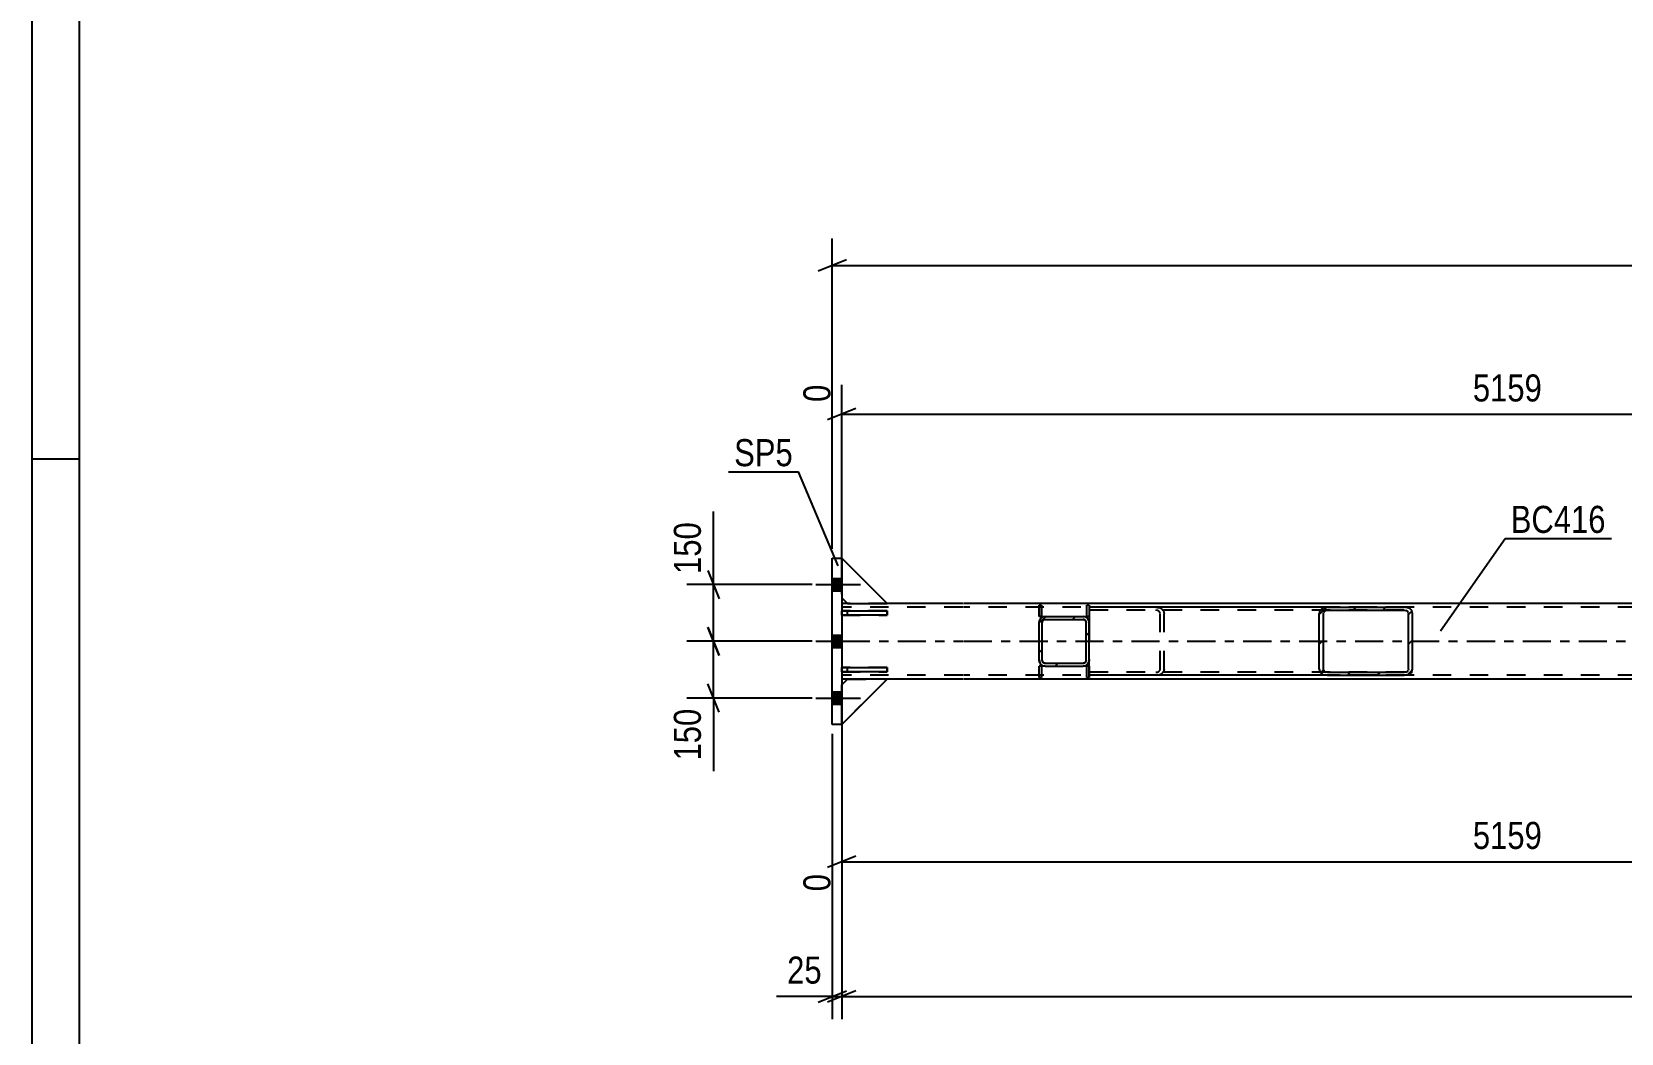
# Model space of a CAD drawing. Header units: millimetres. Extents: x 0 to 1189, y 0 to 841.
# Drawn here: x 0 to 168.2, y 386.2 to 492.2 of the extents above; entities that cross this region are included whole.
import ezdxf

# ---------------------------------------------------------------- set-up
doc = ezdxf.new("R2010")
doc.units = ezdxf.units.MM
doc.linetypes.add('DXK_LINE_DOT2', pattern=[3.9198, 1.9599, -1.9599])
doc.linetypes.add('DXK_LINE_DOT3', pattern=[5.9187, 2.979, -0.9799, 0.9799, -0.9799])
doc.styles.add('Arial Narrow', font='ARIALN.TTF', dxfattribs={"height": 0.2})

# ---------------------------------------------------------------- blocks, each defined once
blk = doc.blocks.new('Unknown-761551702-1163')
at = {"color": 5, "linetype": 'Continuous'}
for p, q in [((0, 841), (0, 0)), ((5, 836), (5, 5)), ((5, 447), (0, 447))]:
    blk.add_line(p, q, dxfattribs=at)
blk = doc.blocks.new('Part-761551702-3737 - 3599')
at = {"color": 2, "linetype": 'Continuous'}
for p, q in [((86.33, 431.71), (85.73, 431.71)), ((98.53, 431.71), (90.53, 431.71)), ((1023.48, 431.71), (98.63, 431.71)), ((86.33, 423.71), (85.73, 423.71)), ((98.53, 423.71), (90.53, 423.71)), ((1023.48, 423.71), (98.63, 423.71))]:
    blk.add_line(p, q, dxfattribs=at)
at = {"color": 7, "linetype": 'DXK_LINE_DOT2'}
for p, q in [((85.73, 431.71), (85.73, 423.71)), ((98.53, 431.31), (85.73, 431.31)), ((90.53, 431.71), (86.33, 431.71)), ((1028.28, 431.31), (98.63, 431.31)), ((98.53, 424.11), (85.73, 424.11)), ((1028.28, 424.11), (98.63, 424.11)), ((90.53, 423.71), (86.33, 423.71))]:
    blk.add_line(p, q, dxfattribs=at)
at = {"color": 7, "linetype": 'DXK_LINE_DOT3'}
for p, q in [((85.73, 427.71), (98.53, 427.71)), ((98.63, 427.71), (1028.28, 427.71))]:
    blk.add_line(p, q, dxfattribs=at)
blk = doc.blocks.new('Bolt-761551702-3741 - 3599')
at = {"linetype": 'Continuous'}
for points in [[(85.73, 433.05), (85.73, 434.37), (84.73, 434.37), (84.73, 433.05)], [(85.73, 433.05), (85.73, 434.37), (84.73, 434.37), (84.73, 433.05)], [(85.73, 433.05), (85.73, 434.37), (84.73, 434.37), (84.73, 433.05)], [(85.73, 433.05), (85.73, 434.37), (84.73, 434.37), (84.73, 433.05)], [(85.73, 427.05), (85.73, 428.37), (84.73, 428.37), (84.73, 427.05)], [(85.73, 427.05), (85.73, 428.37), (84.73, 428.37), (84.73, 427.05)], [(85.73, 421.05), (85.73, 422.37), (84.73, 422.37), (84.73, 421.05)], [(85.73, 421.05), (85.73, 422.37), (84.73, 422.37), (84.73, 421.05)], [(85.73, 421.05), (85.73, 422.37), (84.73, 422.37), (84.73, 421.05)], [(85.73, 421.05), (85.73, 422.37), (84.73, 422.37), (84.73, 421.05)]]:
    blk.add_hatch(color=1, dxfattribs=at).paths.add_polyline_path(points)
at = {"color": 1, "linetype": 'Continuous'}
for p, q in [((84.73, 434.37), (85.73, 434.37)), ((84.73, 434.37), (85.73, 434.37)), ((84.73, 434.37), (85.73, 434.37)), ((84.73, 434.37), (85.73, 434.37)), ((82.97, 433.71), (87.73, 433.71)), ((82.97, 433.71), (87.73, 433.71)), ((82.97, 433.71), (87.73, 433.71)), ((82.97, 433.71), (87.73, 433.71)), ((84.73, 433.05), (85.73, 433.05)), ((84.73, 433.05), (85.73, 433.05)), ((84.73, 433.05), (85.73, 433.05)), ((84.73, 433.05), (85.73, 433.05)), ((82.97, 427.71), (87.73, 427.71)), ((82.97, 427.71), (87.73, 427.71)), ((84.73, 428.37), (85.73, 428.37)), ((84.73, 428.37), (85.73, 428.37)), ((84.73, 427.05), (85.73, 427.05)), ((84.73, 427.05), (85.73, 427.05)), ((84.73, 422.37), (85.73, 422.37)), ((84.73, 422.37), (85.73, 422.37)), ((84.73, 422.37), (85.73, 422.37)), ((84.73, 422.37), (85.73, 422.37)), ((82.97, 421.71), (87.73, 421.71)), ((82.97, 421.71), (87.73, 421.71)), ((82.97, 421.71), (87.73, 421.71)), ((82.97, 421.71), (87.73, 421.71)), ((84.73, 421.05), (85.73, 421.05)), ((84.73, 421.05), (85.73, 421.05)), ((84.73, 421.05), (85.73, 421.05)), ((84.73, 421.05), (85.73, 421.05))]:
    blk.add_line(p, q, dxfattribs=at)
blk = doc.blocks.new('Part-761551702-3692 - 3599')
at = {"color": 2, "linetype": 'Continuous'}
for p, q in [((85.73, 423.11), (86.33, 423.71)), ((90.53, 423.71), (85.73, 418.91)), ((85.73, 418.91), (85.73, 423.11)), ((90.53, 423.71), (86.33, 423.71))]:
    blk.add_line(p, q, dxfattribs=at)
blk = doc.blocks.new('Part-761551702-3698 - 3599')
at = {"color": 7, "linetype": 'DXK_LINE_DOT2'}
for p, q in [((85.73, 423.11), (86.33, 423.71)), ((90.53, 423.71), (85.73, 418.91)), ((85.73, 418.91), (85.73, 423.11)), ((86.33, 423.71), (90.53, 423.71))]:
    blk.add_line(p, q, dxfattribs=at)
blk = doc.blocks.new('Part-761551702-3712 - 3599')
at = {"color": 7, "linetype": 'DXK_LINE_DOT2'}
for p, q in [((90.53, 424.95), (85.73, 424.95)), ((85.73, 424.95), (85.73, 424.47)), ((85.73, 424.47), (90.53, 424.47)), ((86.33, 424.47), (86.33, 424.95)), ((90.53, 424.47), (90.53, 424.95))]:
    blk.add_line(p, q, dxfattribs=at)
blk = doc.blocks.new('Part-761551702-3695 - 3599')
at = {"color": 7, "linetype": 'DXK_LINE_DOT2'}
for p, q in [((85.73, 423.11), (86.33, 423.71)), ((90.53, 423.71), (85.73, 418.91)), ((85.73, 418.91), (85.73, 423.11)), ((86.33, 423.71), (90.53, 423.71))]:
    blk.add_line(p, q, dxfattribs=at)
blk = doc.blocks.new('Part-761551702-3701 - 3599')
at = {"color": 2, "linetype": 'Continuous'}
for p, q in [((85.73, 424.95), (90.53, 424.95)), ((85.73, 424.47), (85.73, 424.95)), ((90.53, 424.47), (85.73, 424.47)), ((90.53, 424.95), (90.53, 424.47))]:
    blk.add_line(p, q, dxfattribs=at)
at = {"color": 7, "linetype": 'DXK_LINE_DOT2'}
blk.add_line((86.33, 424.47), (86.33, 424.95), dxfattribs=at)
blk = doc.blocks.new('Part-761551702-3704 - 3599')
at = {"color": 2, "linetype": 'Continuous'}
for p, q in [((85.73, 430.95), (90.53, 430.95)), ((85.73, 430.47), (85.73, 430.95)), ((90.53, 430.95), (90.53, 430.47)), ((90.53, 430.47), (85.73, 430.47))]:
    blk.add_line(p, q, dxfattribs=at)
at = {"color": 7, "linetype": 'DXK_LINE_DOT2'}
blk.add_line((86.33, 430.47), (86.33, 430.95), dxfattribs=at)
blk = doc.blocks.new('Part-761551702-3705 - 3599')
at = {"color": 2, "linetype": 'Continuous'}
for p, q in [((106.63, 430.35), (106.63, 431.55)), ((106.63, 431.55), (106.87, 431.55)), ((106.87, 431.55), (106.87, 430.35)), ((106.87, 430.35), (106.87, 431.55)), ((106.87, 430.35), (106.63, 430.35))]:
    blk.add_line(p, q, dxfattribs=at)
at = {"color": 7, "linetype": 'DXK_LINE_DOT2'}
for p, q in [((106.63, 430.35), (106.63, 431.55)), ((106.87, 431.55), (106.87, 431.55)), ((106.87, 430.35), (106.87, 430.35))]:
    blk.add_line(p, q, dxfattribs=at)
blk = doc.blocks.new('Part-761551702-3706 - 3599')
at = {"color": 2, "linetype": 'Continuous'}
for p, q in [((106.63, 423.87), (106.63, 425.07)), ((106.87, 425.07), (106.63, 425.07)), ((106.87, 425.07), (106.87, 423.87)), ((106.87, 425.07), (106.87, 423.87)), ((106.87, 423.87), (106.63, 423.87))]:
    blk.add_line(p, q, dxfattribs=at)
at = {"color": 7, "linetype": 'DXK_LINE_DOT2'}
for p, q in [((106.63, 423.87), (106.63, 425.07)), ((106.87, 425.07), (106.87, 425.07)), ((106.87, 423.87), (106.87, 423.87))]:
    blk.add_line(p, q, dxfattribs=at)
blk = doc.blocks.new('Part-761551702-3715 - 3599')
at = {"color": 7, "linetype": 'DXK_LINE_DOT2'}
for p, q in [((90.53, 430.95), (85.73, 430.95)), ((85.73, 430.95), (85.73, 430.47)), ((86.33, 430.47), (86.33, 430.95)), ((90.53, 430.47), (90.53, 430.95)), ((85.73, 430.47), (90.53, 430.47))]:
    blk.add_line(p, q, dxfattribs=at)
blk = doc.blocks.new('Part-761551702-3730 - 3599')
at = {"color": 2, "linetype": 'Continuous'}
for p, q in [((111.67, 425.07), (111.67, 425.07)), ((111.67, 423.87), (111.67, 425.07)), ((111.91, 425.07), (111.67, 425.07)), ((111.91, 425.07), (111.91, 425.07)), ((111.91, 425.07), (111.91, 423.87)), ((111.67, 423.87), (111.67, 423.87)), ((111.67, 423.87), (111.91, 423.87)), ((111.91, 423.87), (111.91, 423.87))]:
    blk.add_line(p, q, dxfattribs=at)
at = {"color": 7, "linetype": 'DXK_LINE_DOT2'}
for p, q in [((111.67, 423.87), (111.67, 425.07)), ((111.91, 423.87), (111.91, 425.07))]:
    blk.add_line(p, q, dxfattribs=at)
blk = doc.blocks.new('Part-761551702-3760 - 3599')
at = {"color": 7, "linetype": 'DXK_LINE_DOT2'}
for p, q in [((90.53, 431.71), (85.73, 436.51)), ((85.73, 436.51), (85.73, 432.31)), ((85.73, 432.31), (86.33, 431.71)), ((86.33, 431.71), (90.53, 431.71))]:
    blk.add_line(p, q, dxfattribs=at)
blk = doc.blocks.new('Part-761551702-3763 - 3599')
at = {"color": 7, "linetype": 'DXK_LINE_DOT2'}
for p, q in [((90.53, 431.71), (85.73, 436.51)), ((85.73, 436.51), (85.73, 432.31)), ((85.73, 432.31), (86.33, 431.71)), ((86.33, 431.71), (90.53, 431.71))]:
    blk.add_line(p, q, dxfattribs=at)
blk = doc.blocks.new('Part-761551702-3780 - 3599')
at = {"linetype": 'Continuous'}
h = blk.add_hatch(dxfattribs=at)
h.set_pattern_fill('', scale=0.7, style=0, pattern_type=0)
h.set_pattern_definition([(45, (111.519, 425.1189), (-1.57154, 1.57154), [])])
h.paths.add_polyline_path([(111.27, 425.07), (111.52, 425.12), (111.73, 425.26), (111.87, 425.47), (111.91, 425.71), (111.91, 429.71), (111.87, 429.96), (111.73, 430.16), (111.52, 430.3), (111.27, 430.35), (107.27, 430.35), (107.03, 430.3), (106.82, 430.16), (106.68, 429.96), (106.63, 429.71), (106.63, 425.71), (106.68, 425.47), (106.82, 425.26), (107.03, 425.12), (107.27, 425.07)])
h.paths.add_polyline_path([(107.15, 425.41), (107.05, 425.48), (106.98, 425.59), (106.95, 425.71), (106.95, 429.71), (106.98, 429.83), (107.05, 429.94), (107.15, 430.01), (107.27, 430.03), (111.27, 430.03), (111.4, 430.01), (111.5, 429.94), (111.57, 429.83), (111.59, 429.71), (111.59, 425.71), (111.57, 425.59), (111.5, 425.48), (111.4, 425.41), (111.27, 425.39), (107.27, 425.39)])
at = {"color": 7, "linetype": 'DXK_LINE_DOT2'}
for p, q in [((106.63, 429.71), (106.68, 429.96)), ((106.63, 425.71), (106.63, 429.71)), ((106.98, 429.83), (106.95, 429.71)), ((106.95, 425.71), (106.95, 429.71)), ((107.03, 430.3), (107.27, 430.35)), ((107.27, 430.03), (107.15, 430.01)), ((107.27, 430.35), (111.27, 430.35)), ((107.27, 430.03), (111.27, 430.03)), ((111.27, 430.35), (111.52, 430.3)), ((111.4, 430.01), (111.27, 430.03)), ((111.59, 429.71), (111.57, 429.83)), ((111.59, 425.71), (111.59, 429.71)), ((111.87, 429.96), (111.91, 429.71)), ((111.91, 425.71), (111.91, 429.71)), ((106.68, 425.47), (106.63, 425.71)), ((106.95, 425.71), (106.98, 425.59)), ((111.57, 425.59), (111.59, 425.71)), ((111.91, 425.71), (111.87, 425.47)), ((107.27, 425.07), (107.03, 425.12)), ((107.15, 425.41), (107.27, 425.39)), ((107.27, 425.39), (111.27, 425.39)), ((107.27, 425.07), (111.27, 425.07)), ((111.27, 425.39), (111.4, 425.41)), ((111.52, 425.12), (111.27, 425.07))]:
    blk.add_line(p, q, dxfattribs=at)
at = {"color": 2, "linetype": 'Continuous'}
for p, q in [((106.68, 429.96), (106.63, 429.71)), ((106.63, 425.71), (106.63, 429.71)), ((106.95, 429.71), (106.98, 429.83)), ((106.95, 425.71), (106.95, 429.71)), ((107.27, 430.35), (107.03, 430.3)), ((107.15, 430.01), (107.27, 430.03)), ((107.27, 430.35), (111.27, 430.35)), ((107.27, 430.03), (111.27, 430.03)), ((111.52, 430.3), (111.27, 430.35)), ((111.27, 430.03), (111.4, 430.01)), ((111.57, 429.83), (111.59, 429.71)), ((111.59, 425.71), (111.59, 429.71)), ((111.91, 429.71), (111.87, 429.96)), ((111.91, 425.71), (111.91, 429.71)), ((106.63, 425.71), (106.68, 425.47)), ((106.98, 425.59), (106.95, 425.71)), ((111.59, 425.71), (111.57, 425.59)), ((111.87, 425.47), (111.91, 425.71)), ((107.03, 425.12), (107.27, 425.07)), ((107.27, 425.39), (107.15, 425.41)), ((107.27, 425.39), (111.27, 425.39)), ((107.27, 425.07), (111.27, 425.07)), ((111.4, 425.41), (111.27, 425.39)), ((111.27, 425.07), (111.52, 425.12))]:
    blk.add_line(p, q, dxfattribs=at)
at = {"color": 7, "linetype": 'DXK_LINE_DOT2'}
for centre, radius, start, end in [((107.27, 429.71), 0.64, 112.5, 157.5), ((107.27, 429.71), 0.32, 112.5, 157.5), ((111.27, 429.71), 0.32, 22.5, 67.5), ((111.27, 429.71), 0.64, 22.5, 67.5), ((107.27, 425.71), 0.64, 202.5, 247.5), ((107.27, 425.71), 0.32, 202.5, 247.5), ((111.27, 425.71), 0.32, 292.5, 337.5), ((111.27, 425.71), 0.64, 292.5, 337.5)]:
    blk.add_arc(centre, radius, start, end, dxfattribs=at)
at = {"color": 2, "linetype": 'Continuous'}
for centre, radius, start, end in [((107.27, 429.71), 0.64, 112.5, 157.5), ((107.27, 429.71), 0.32, 112.5, 157.5), ((111.27, 429.71), 0.32, 22.5, 67.5), ((111.27, 429.71), 0.64, 22.5, 67.5), ((107.27, 425.71), 0.64, 202.5, 247.5), ((107.27, 425.71), 0.32, 202.5, 247.5), ((111.27, 425.71), 0.32, 292.5, 337.5), ((111.27, 425.71), 0.64, 292.5, 337.5)]:
    blk.add_arc(centre, radius, start, end, dxfattribs=at)
blk = doc.blocks.new('Part-761551702-3791 - 3599')
at = {"color": 2, "linetype": 'Continuous'}
for p, q in [((111.67, 431.55), (111.67, 431.55)), ((111.91, 431.55), (111.67, 431.55)), ((111.67, 430.35), (111.67, 431.55)), ((111.91, 431.55), (111.91, 431.55)), ((111.91, 431.55), (111.91, 430.35)), ((111.67, 430.35), (111.67, 430.35)), ((111.91, 430.35), (111.67, 430.35)), ((111.91, 430.35), (111.91, 430.35))]:
    blk.add_line(p, q, dxfattribs=at)
at = {"color": 7, "linetype": 'DXK_LINE_DOT2'}
for p, q in [((111.67, 430.35), (111.67, 431.55)), ((111.91, 431.55), (111.91, 430.35))]:
    blk.add_line(p, q, dxfattribs=at)
blk = doc.blocks.new('Part-761551702-3800 - 3599')
at = {"linetype": 'Continuous'}
h = blk.add_hatch(dxfattribs=at)
h.set_pattern_fill('', scale=0.7, style=0, pattern_type=0)
h.set_pattern_definition([(45, (145.6095, 424.1589), (-1.57154, 1.57154), [])])
h.paths.add_polyline_path([(145.27, 424.11), (145.61, 424.16), (145.89, 424.3), (146.08, 424.51), (146.15, 424.75), (146.15, 430.67), (146.08, 430.92), (145.89, 431.12), (145.61, 431.26), (145.27, 431.31), (137.15, 431.31), (136.81, 431.26), (136.53, 431.12), (136.33, 430.92), (136.27, 430.67), (136.27, 424.75), (136.33, 424.51), (136.53, 424.3), (136.81, 424.16), (137.15, 424.11)])
h.paths.add_polyline_path([(136.98, 424.45), (136.84, 424.52), (136.74, 424.63), (136.71, 424.75), (136.71, 430.67), (136.74, 430.79), (136.84, 430.9), (136.98, 430.97), (137.15, 430.99), (145.27, 430.99), (145.44, 430.97), (145.58, 430.9), (145.68, 430.79), (145.71, 430.67), (145.71, 424.75), (145.68, 424.63), (145.58, 424.52), (145.44, 424.45), (145.27, 424.43), (137.15, 424.43)])
at = {"color": 2, "linetype": 'Continuous'}
for p, q in [((137.15, 431.31), (111.91, 431.31)), ((136.33, 430.92), (136.27, 430.67)), ((136.71, 430.67), (136.74, 430.79)), ((137.15, 431.31), (136.81, 431.26)), ((136.98, 430.97), (137.15, 430.99)), ((137.15, 431.31), (145.27, 431.31)), ((137.15, 430.99), (145.27, 430.99)), ((145.61, 431.26), (145.27, 431.31)), ((145.27, 430.99), (145.44, 430.97)), ((145.68, 430.79), (145.71, 430.67)), ((146.15, 430.67), (146.08, 430.92)), ((111.91, 430.35), (111.91, 429.71)), ((136.27, 424.75), (136.27, 430.67)), ((136.71, 424.75), (136.71, 430.67)), ((145.71, 424.75), (145.71, 430.67)), ((146.15, 424.75), (146.15, 430.67)), ((111.91, 425.07), (111.91, 425.71)), ((137.15, 424.11), (111.91, 424.11)), ((136.27, 424.75), (136.33, 424.51)), ((136.74, 424.63), (136.71, 424.75)), ((136.81, 424.16), (137.15, 424.11)), ((137.15, 424.43), (136.98, 424.45)), ((137.15, 424.43), (145.27, 424.43)), ((137.15, 424.11), (145.27, 424.11)), ((145.44, 424.45), (145.27, 424.43)), ((145.27, 424.11), (145.61, 424.16)), ((145.71, 424.75), (145.68, 424.63)), ((146.08, 424.51), (146.15, 424.75))]:
    blk.add_line(p, q, dxfattribs=at)
at = {"color": 7, "linetype": 'DXK_LINE_DOT2'}
for p, q in [((111.91, 431.31), (111.91, 430.35)), ((145.27, 430.99), (111.91, 430.99)), ((118.98, 431.31), (119.32, 431.26)), ((119.15, 430.97), (118.98, 430.99)), ((119.42, 430.67), (119.39, 430.79)), ((119.79, 430.92), (119.86, 430.67)), ((145.27, 431.31), (137.15, 431.31)), ((111.91, 429.71), (111.91, 425.71)), ((119.42, 424.75), (119.42, 430.67)), ((119.86, 424.75), (119.86, 430.67)), ((111.91, 424.75), (111.91, 425.07)), ((111.91, 424.11), (111.91, 424.75)), ((145.27, 424.43), (111.91, 424.43)), ((118.98, 424.43), (119.15, 424.45)), ((119.32, 424.16), (118.98, 424.11)), ((119.39, 424.63), (119.42, 424.75)), ((119.86, 424.75), (119.79, 424.51)), ((145.27, 424.11), (137.15, 424.11))]:
    blk.add_line(p, q, dxfattribs=at)
for centre, radius, start, end in [((119.05, 430.58), 0.401, 32.4105, 75.4453), ((119.11, 430.49), 0.802, 32.4105, 75.4453), ((119.05, 424.84), 0.401, 284.5547, 327.5895), ((119.11, 424.94), 0.802, 284.5547, 327.5895)]:
    blk.add_arc(centre, radius, start, end, dxfattribs=at)
at = {"color": 2, "linetype": 'Continuous'}
for centre, radius, start, end in [((137.01, 430.49), 0.802, 104.5547, 147.5895), ((137.08, 430.58), 0.401, 104.5547, 147.5895), ((145.34, 430.58), 0.401, 32.4105, 75.4453), ((145.41, 430.49), 0.802, 32.4105, 75.4453), ((137.01, 424.94), 0.802, 212.4105, 255.4453), ((137.08, 424.84), 0.401, 212.4105, 255.4453), ((145.34, 424.84), 0.401, 284.5547, 327.5895), ((145.41, 424.94), 0.802, 284.5547, 327.5895)]:
    blk.add_arc(centre, radius, start, end, dxfattribs=at)
blk = doc.blocks.new('Part-761551702-3806 - 3599')
at = {"color": 2, "linetype": 'Continuous'}
for p, q in [((84.73, 436.51), (85.73, 436.51)), ((84.73, 418.91), (84.73, 436.51)), ((85.73, 436.51), (85.73, 418.91)), ((85.73, 418.91), (84.73, 418.91))]:
    blk.add_line(p, q, dxfattribs=at)
blk = doc.blocks.new('Part-761551702-3817 - 3599')
at = {"color": 2, "linetype": 'Continuous'}
for p, q in [((90.53, 431.71), (85.73, 436.51)), ((85.73, 436.51), (85.73, 432.31)), ((85.73, 432.31), (86.33, 431.71)), ((86.33, 431.71), (90.53, 431.71))]:
    blk.add_line(p, q, dxfattribs=at)
blk = doc.blocks.new('StraightDimension-761551702-4100 - 3599')
at = {"color": 7, "linetype": 'Continuous'}
for p, q in [((71.57, 429.21), (72.77, 426.21)), ((82.6, 427.71), (69.32, 427.71)), ((72.17, 421.71), (72.17, 427.71)), ((72.77, 420.21), (71.57, 423.21)), ((82.6, 421.71), (69.32, 421.71))]:
    blk.add_line(p, q, dxfattribs=at)
at = {"color": 0}
blk.add_wipeout([(71.42, 421.19), (67.22, 421.19), (67.22, 414.5), (71.42, 414.5)], dxfattribs=at)
at = {"color": 7, "linetype": 'Continuous'}
blk.add_line((72.17, 421.71), (72.17, 413.98), dxfattribs=at)
blk.add_line((72.17, 421.71), (72.17, 413.98), dxfattribs=at)
at = {"color": 3, "style": 'Arial Narrow'}
blk.add_text('150', height=2.863, rotation=90.0002, dxfattribs=at).set_placement((70.82, 415.1))
blk = doc.blocks.new('StraightDimension-761551702-4110 - 3599')
at = {"color": 7, "linetype": 'Continuous'}
for p, q in [((71.57, 435.21), (72.77, 432.21)), ((82.6, 433.71), (69.32, 433.71)), ((72.17, 427.71), (72.17, 433.71)), ((72.77, 426.21), (71.57, 429.21)), ((82.6, 427.71), (69.32, 427.71))]:
    blk.add_line(p, q, dxfattribs=at)
at = {"color": 0}
blk.add_wipeout([(71.42, 440.92), (67.22, 440.92), (67.22, 434.24), (71.42, 434.24)], dxfattribs=at)
at = {"color": 7, "linetype": 'Continuous'}
blk.add_line((72.17, 433.71), (72.17, 441.44), dxfattribs=at)
blk.add_line((72.17, 433.71), (72.17, 441.44), dxfattribs=at)
at = {"color": 3, "style": 'Arial Narrow'}
blk.add_text('150', height=2.863, rotation=90.0002, dxfattribs=at).set_placement((70.82, 434.84))
blk = doc.blocks.new('StraightDimension-761551702-18521 - 3599')
at = {"color": 7, "linetype": 'Continuous'}
for p, q in [((226.64, 438.27), (226.64, 460.35)), ((85.73, 432.71), (85.73, 454.86)), ((87.23, 452.34), (84.23, 451.14)), ((85.73, 451.74), (226.64, 451.74)), ((225.14, 451.14), (228.14, 452.34))]:
    blk.add_line(p, q, dxfattribs=at)
at = {"color": 0, "linetype": 'Continuous'}
for points in [[(226.04, 460.95), (221.84, 460.95), (221.84, 452.44), (226.04, 452.44)], [(85.13, 455.46), (80.93, 455.46), (80.93, 452.44), (85.13, 452.44)]]:
    blk.add_wipeout(points, dxfattribs=at)
at = {"color": 0}
blk.add_wipeout([(160.45, 452.49), (160.45, 456.69), (151.93, 456.69), (151.93, 452.49)], dxfattribs=at)
at = {"color": 3, "linetype": 'Continuous', "style": 'Arial Narrow'}
for s, height, p in [('5159', 2.863, (225.44, 453.04)), ('0', 2.86, (84.53, 453.04))]:
    blk.add_text(s, height=height, rotation=90.0002, dxfattribs=at).set_placement(p)
at = {"color": 3, "style": 'Arial Narrow'}
blk.add_text('5159', height=2.863, dxfattribs=at).set_placement((152.53, 453.09))
blk = doc.blocks.new('StraightDimension-761551702-18765 - 3599')
at = {"color": 7, "linetype": 'Continuous'}
for p, q in [((85.73, 423.11), (85.73, 401.26)), ((226.64, 418.43), (226.64, 395.78)), ((87.23, 404.99), (84.23, 403.79)), ((85.73, 404.39), (226.64, 404.39)), ((225.14, 403.79), (228.14, 404.99))]:
    blk.add_line(p, q, dxfattribs=at)
at = {"color": 0}
blk.add_wipeout([(160.45, 405.14), (160.45, 409.34), (151.93, 409.34), (151.93, 405.14)], dxfattribs=at)
at = {"color": 0, "linetype": 'Continuous'}
for points in [[(85.13, 403.69), (80.93, 403.69), (80.93, 400.66), (85.13, 400.66)], [(226.04, 403.69), (221.84, 403.69), (221.84, 395.18), (226.04, 395.18)]]:
    blk.add_wipeout(points, dxfattribs=at)
at = {"color": 3, "style": 'Arial Narrow'}
blk.add_text('5159', height=2.863, dxfattribs=at).set_placement((152.53, 405.74))
at = {"color": 3, "linetype": 'Continuous', "style": 'Arial Narrow'}
for s, height, p in [('0', 2.86, (84.53, 401.26)), ('5159', 2.863, (225.44, 395.78))]:
    blk.add_text(s, height=height, rotation=90.0002, dxfattribs=at).set_placement(p)
blk = doc.blocks.new('StraightDimension-761551702-18864 - 3599')
at = {"color": 7, "linetype": 'Continuous'}
for p, q in [((85.73, 417.91), (85.73, 387.74)), ((87.23, 390.74), (84.23, 389.54)), ((85.73, 390.14), (1028.28, 390.14))]:
    blk.add_line(p, q, dxfattribs=at)
blk = doc.blocks.new('StraightDimension-761551702-18865 - 3599')
at = {"color": 7, "linetype": 'Continuous'}
for p, q in [((84.73, 417.91), (84.73, 387.74)), ((85.73, 417.91), (85.73, 387.74)), ((83.23, 389.54), (86.23, 390.74)), ((87.23, 390.74), (84.23, 389.54)), ((84.73, 390.14), (85.73, 390.14))]:
    blk.add_line(p, q, dxfattribs=at)
at = {"color": 0}
blk.add_wipeout([(84.21, 390.89), (84.21, 395.09), (79.35, 395.09), (79.35, 390.89)], dxfattribs=at)
at = {"color": 7, "linetype": 'Continuous'}
blk.add_line((84.73, 390.14), (78.83, 390.14), dxfattribs=at)
blk.add_line((84.73, 390.14), (78.83, 390.14), dxfattribs=at)
at = {"color": 3, "style": 'Arial Narrow'}
blk.add_text('25', height=2.863, dxfattribs=at).set_placement((79.95, 391.49))
blk = doc.blocks.new('StraightDimension-761551702-18957 - 3599')
at = {"color": 7, "linetype": 'Continuous'}
for p, q in [((84.73, 437.51), (84.73, 470.32)), ((86.23, 468.07), (83.23, 466.87)), ((84.73, 467.47), (1029.28, 467.47))]:
    blk.add_line(p, q, dxfattribs=at)
blk = doc.blocks.new('Mark-761551702-3733 - 3599')
at = {"color": 0}
blk.add_wipeout([(166.59, 439.18), (166.59, 442.18), (156.54, 442.18), (156.54, 439.18)], dxfattribs=at)
blk.add_wipeout([(166.59, 439.18), (166.59, 442.18), (156.54, 442.18), (156.54, 439.18)], dxfattribs=at)
at = {"color": 30, "linetype": 'Continuous'}
for p, q in [((149.09, 428.82), (155.94, 438.58)), ((155.94, 438.58), (167.19, 438.58))]:
    blk.add_line(p, q, dxfattribs=at)
at = {"color": 3, "style": 'Arial Narrow'}
blk.add_text('BC416', height=2.863, dxfattribs=at).set_placement((156.54, 439.18))
blk = doc.blocks.new('Mark-761551702-3802 - 3599')
at = {"color": 0}
blk.add_wipeout([(80.56, 446.24), (80.56, 449.24), (74.34, 449.24), (74.34, 446.24)], dxfattribs=at)
blk.add_wipeout([(80.56, 446.24), (80.56, 449.24), (74.34, 449.24), (74.34, 446.24)], dxfattribs=at)
at = {"color": 30, "linetype": 'Continuous'}
for p in [(73.74, 445.64), (85.34, 435.7)]:
    blk.add_line(p, (81.16, 445.64), dxfattribs=at)
at = {"color": 3, "style": 'Arial Narrow'}
blk.add_text('SP5', height=2.863, dxfattribs=at).set_placement((74.34, 446.24))

msp = doc.modelspace()

# ---------------------------------------------------------------- block references
for name in ['Unknown-761551702-1163', 'Part-761551702-3806 - 3599', 'Part-761551702-3760 - 3599', 'Part-761551702-3763 - 3599', 'Part-761551702-3817 - 3599', 'Bolt-761551702-3741 - 3599', 'Part-761551702-3737 - 3599', 'Part-761551702-3704 - 3599', 'Part-761551702-3715 - 3599', 'Part-761551702-3705 - 3599', 'Part-761551702-3791 - 3599', 'Part-761551702-3800 - 3599', 'Part-761551702-3780 - 3599', 'Part-761551702-3712 - 3599', 'Part-761551702-3701 - 3599', 'Part-761551702-3706 - 3599', 'Part-761551702-3730 - 3599', 'Part-761551702-3692 - 3599', 'Part-761551702-3698 - 3599', 'Part-761551702-3695 - 3599']:
    msp.add_blockref(name, (0, 0))

# ---------------------------------------------------------------- next in the draw order: block references
msp.add_blockref('StraightDimension-761551702-4100 - 3599', (0, 0))

# ---------------------------------------------------------------- next in the draw order: block references
for name in ['StraightDimension-761551702-4110 - 3599', 'StraightDimension-761551702-18765 - 3599']:
    msp.add_blockref(name, (0, 0))

# ---------------------------------------------------------------- next in the draw order: block references
for name in ['StraightDimension-761551702-18521 - 3599', 'StraightDimension-761551702-18864 - 3599']:
    msp.add_blockref(name, (0, 0))

# ---------------------------------------------------------------- next in the draw order: block references
for name in ['StraightDimension-761551702-18957 - 3599', 'StraightDimension-761551702-18865 - 3599']:
    msp.add_blockref(name, (0, 0))

# ---------------------------------------------------------------- next in the draw order: block references
for name in ['Mark-761551702-3802 - 3599', 'Mark-761551702-3733 - 3599']:
    msp.add_blockref(name, (0, 0))

doc.saveas('drawing.dxf')
